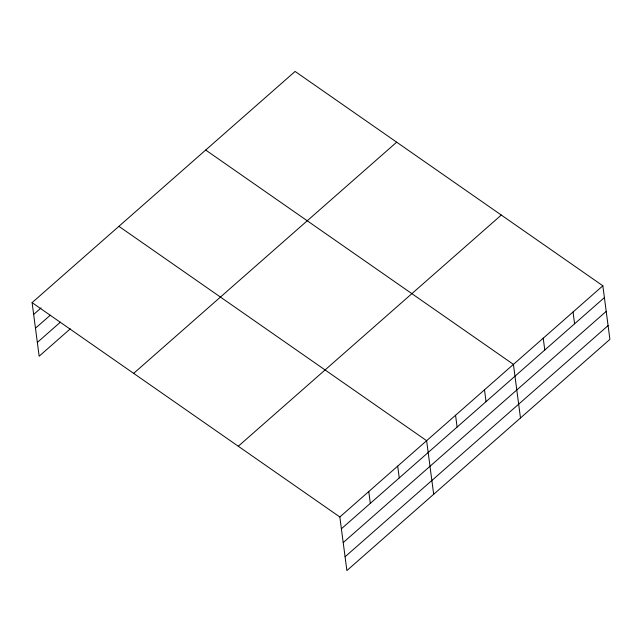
<?xml version="1.0" encoding="UTF-8"?>
<svg xmlns="http://www.w3.org/2000/svg" width="642" height="642" viewBox="0 0 642 642"><rect width="100%" height="100%" fill="white"/><g stroke="black" fill="none" stroke-linecap="round" stroke-linejoin="round"><path stroke-width="0.96" d="M32.1 302.631L295.111 71.439L602.846 285.786L609.9 339.369L346.889 570.561L339.835 516.979L32.1 302.631L39.154 356.214L70.307 328.824M33.657 314.444L41.072 307.919M35.471 328.222L50.309 315.182M37.34 342.427L60.332 322.212M133.648 373.371L396.668 142.171M238.278 446.246L501.298 215.054M339.835 516.979L602.846 285.786M341.383 528.791L604.403 297.599M343.205 542.578L606.217 311.378M345.075 556.774L608.086 325.582M205.689 150.043L513.423 364.391L520.477 417.974M118.898 226.337L426.625 440.685L433.679 494.268M573.041 311.988L574.59 323.801M543.228 338.19L544.785 350.002M484.493 389.822L486.042 401.635M455.555 415.254L457.112 427.066M397.695 466.116L399.252 477.929M368.765 491.547L370.322 503.36"/></g></svg>
